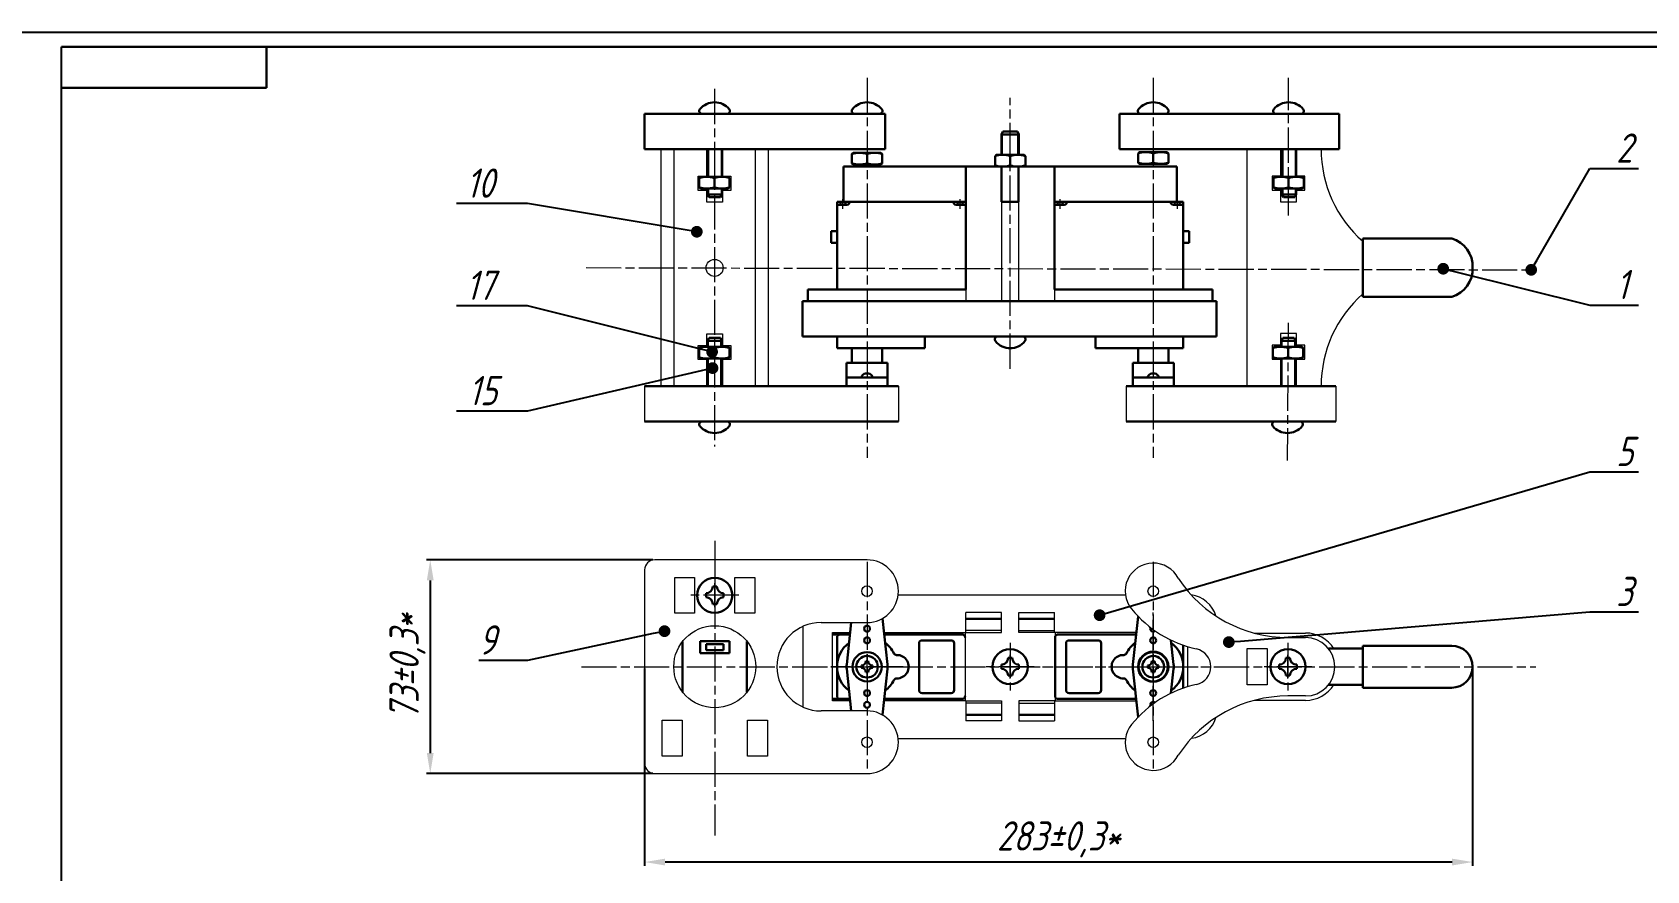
# Model space of a CAD drawing. Header units: millimetres. Extents: x -385 to 2523, y 0 to 594.
# Drawn here: x 1692 to 2243, y 308 to 594 of the extents above; entities that cross this region are included whole.
import ezdxf
from ezdxf import colors
from ezdxf.entities.mleader import LeaderData, LeaderLine
from ezdxf.math import Vec2, Vec3

# ---------------------------------------------------------------- set-up
doc = ezdxf.new("R2010")
doc.units = ezdxf.units.MM
doc.linetypes.add('AM_ISO08W050', pattern=[18, 12, -1.5, 3, -1.5])
for name, color, linetype, lineweight in [('0.3', 130, 'Continuous', 15), ('0.6', 255, 'Continuous', 30), ('Осевые', 10, 'AM_ISO08W050', 15)]:
    doc.layers.add(name, color=color, linetype=linetype, lineweight=lineweight)
doc.styles.get("Standard").update_dxf_attribs({"font": 'GOST_A.TTF', "oblique": 15, "height": 10})
doc.dimstyles.new('ISO-25', dxfattribs={"dimtxt": 10, "dimasz": 7, "dimexe": 1.25, "dimexo": 0.625, "dimgap": 2, "dimtad": 1, "dimtxsty": 'Standard', "dimcen": 2.5, "dimadec": 0, "dimazin": 0, "dimtfac": 1, "dimtmove": 0, "dimatfit": 3, "dimfxl": 1, "dimarcsym": 0})

# ---------------------------------------------------------------- blocks, each defined once
blk = doc.blocks.new('_Dot')
at = {"color": 0, "linetype": 'ByBlock', "lineweight": -2}
blk.add_line((-0.5, 0), (-1, 0), dxfattribs=at)
at = {"color": 0, "linetype": 'ByBlock', "const_width": 0.5}
blk.add_lwpolyline([(-0.25, 0, 1), (0.25, 0, 1)], format="xyb", close=True, dxfattribs=at)
blk = doc.blocks.new('*D37')
at = {"layer": '0.3', "color": 0, "lineweight": -2, "transparency": 16777216}
for p, q in [((1901.12, 377.11), (1901.12, 309.76)), ((2183.9, 377.11), (2183.9, 309.76)), ((2176.9, 311.01), (1908.12, 311.01))]:
    blk.add_line(p, q, dxfattribs=at)
at = {"layer": '0.3', "color": 0, "transparency": 16777216}
for points in [[(1908.12, 312.17), (1908.12, 309.84), (1901.12, 311.01)], [(2176.9, 312.17), (2176.9, 309.84), (2183.9, 311.01)]]:
    blk.add_solid(points, dxfattribs=at)
at = {"layer": 'Defpoints', "color": 0, "transparency": 16777216}
for p in [(1901.12, 377.73), (2183.9, 377.73), (1901.12, 311.01)]:
    blk.add_point(p, dxfattribs=at)
at = {"layer": '0.3', "color": 0, "transparency": 16777216, "insert": (2042.51, 318.77), "char_height": 10, "attachment_point": 5}
blk.add_mtext('283%%P0,3*', dxfattribs=at)
blk = doc.blocks.new('*D38')
at = {"layer": '0.3', "color": 0, "lineweight": -2, "transparency": 16777216}
for p, q in [((1903.93, 414.23), (1826.66, 414.23)), ((1827.91, 407.23), (1827.91, 348.23)), ((1903.93, 341.23), (1826.66, 341.23))]:
    blk.add_line(p, q, dxfattribs=at)
at = {"layer": '0.3', "color": 0, "transparency": 16777216}
for points in [[(1826.74, 407.23), (1829.07, 407.23), (1827.91, 414.23)], [(1826.74, 348.23), (1829.07, 348.23), (1827.91, 341.23)]]:
    blk.add_solid(points, dxfattribs=at)
at = {"layer": 'Defpoints', "color": 0, "transparency": 16777216}
for p in [(1904.55, 414.23), (1827.91, 341.23), (1904.55, 341.23)]:
    blk.add_point(p, dxfattribs=at)
at = {"layer": '0.3', "color": 0, "transparency": 16777216, "insert": (1820.15, 377.73), "char_height": 10, "attachment_point": 5, "rotation": 90}
blk.add_mtext('73%%P0,3*', dxfattribs=at)

msp = doc.modelspace()

# ---------------------------------------------------------------- linework, layer by layer
for p, q in [((1681.999, 594.42), (2522.999, 594.42)), ((1701.999, 5.42), (1701.999, 589.42))]:
    msp.add_line(p, q)
at = {"color": 7, "linetype": 'Continuous', "lineweight": 15}
for p, q in [((2010.849, 548.532), (2010.849, 502.532)), ((2023.049, 548.532), (2023.049, 502.532)), ((2028.849, 548.532), (2028.849, 502.532)), ((2041.049, 548.532), (2041.049, 502.532))]:
    msp.add_line(p, q, dxfattribs=at)
at = {"layer": '0.3'}
for p, q in [((2023.287, 552.532), (2023.312, 560.214)), ((2028.63, 552.532), (2028.63, 560.214)), ((1922.96, 554.532), (1922.965, 545.05)), ((1927.207, 554.532), (1927.207, 545.05)), ((2119.066, 554.532), (2119.071, 545.05)), ((2123.313, 554.532), (2123.313, 545.05)), ((1922.967, 541.05), (1922.968, 538.4)), ((1927.207, 541.05), (1927.207, 538.367)), ((2119.074, 541.05), (2119.075, 538.4)), ((2123.313, 541.05), (2123.313, 538.367)), ((1922.937, 487.014), (1922.938, 489.663)), ((1927.177, 487.014), (1927.177, 489.697)), ((2118.887, 487.014), (2118.889, 489.663)), ((2123.127, 487.014), (2123.127, 489.697)), ((1922.93, 473.532), (1922.935, 483.014)), ((1927.177, 473.532), (1927.177, 483.014)), ((2118.88, 473.532), (2118.885, 483.014)), ((2123.127, 473.532), (2123.127, 483.014))]:
    msp.add_line(p, q, dxfattribs=at)
at = {"layer": '0.6'}
for p, q in [((1701.999, 589.42), (2517.999, 589.42)), ((1771.999, 575.42), (1771.999, 589.42)), ((1701.999, 575.42), (1771.999, 575.42)), ((1901.119, 566.532), (1901.119, 554.532)), ((1983.31, 566.532), (1901.119, 566.532)), ((1929.272, 566.532), (1920.787, 566.532)), ((1927.6, 566.532), (1921.657, 566.532)), ((1981.322, 566.532), (1972.837, 566.532)), ((1980.051, 566.532), (1974.108, 566.532)), ((1983.31, 566.532), (1983.31, 554.532)), ((2063.319, 566.532), (2138.319, 566.532)), ((2063.319, 566.532), (2063.319, 554.532)), ((2079.062, 566.532), (2070.577, 566.532)), ((2077.791, 566.532), (2071.848, 566.532)), ((2125.262, 566.532), (2116.777, 566.532)), ((2123.991, 566.532), (2118.048, 566.532)), ((2138.319, 566.532), (2138.319, 554.532)), ((2023.471, 560.532), (2022.971, 559.532)), ((2025.971, 559.532), (2022.971, 559.532)), ((2022.971, 552.532), (2022.971, 559.532)), ((2025.971, 560.532), (2023.471, 560.532)), ((2025.971, 560.532), (2028.471, 560.532)), ((2025.971, 559.532), (2028.971, 559.532)), ((2028.471, 560.532), (2028.971, 559.532)), ((2028.971, 552.532), (2028.971, 559.532)), ((2028.971, 552.532), (2028.971, 559.532)), ((1983.31, 554.532), (1901.119, 554.532)), ((1922.644, 554.532), (1922.644, 545.05)), ((1927.548, 554.532), (1927.548, 545.05)), ((1971.895, 552.854), (1972.321, 553.254)), ((1971.895, 552.854), (1971.895, 551.254)), ((1977.079, 553.254), (1972.321, 553.254)), ((1977.079, 553.254), (1981.837, 553.254)), ((1977.079, 552.854), (1977.079, 549.654)), ((1982.263, 552.854), (1981.837, 553.254)), ((1982.263, 552.854), (1982.263, 551.254)), ((2020.787, 552.132), (2021.213, 552.532)), ((2020.787, 552.132), (2020.787, 550.532)), ((2025.971, 552.532), (2021.213, 552.532)), ((2025.971, 552.532), (2030.729, 552.532)), ((2025.971, 552.132), (2025.971, 548.932)), ((2031.155, 552.132), (2030.729, 552.532)), ((2031.155, 552.132), (2031.155, 550.532)), ((2063.319, 554.532), (2138.319, 554.532)), ((2069.635, 553.068), (2070.061, 553.468)), ((2069.635, 553.068), (2069.635, 551.468)), ((2069.635, 549.868), (2069.635, 551.468)), ((2074.819, 553.468), (2070.061, 553.468)), ((2074.819, 553.468), (2079.577, 553.468)), ((2074.819, 553.068), (2074.819, 549.868)), ((2080.003, 553.068), (2079.577, 553.468)), ((2080.003, 553.068), (2080.003, 551.468)), ((2080.003, 549.868), (2080.003, 551.468)), ((2118.75, 554.532), (2118.75, 545.05)), ((2123.654, 554.532), (2123.654, 545.05)), ((1969.035, 548.532), (2041.049, 548.532)), ((1969.035, 548.532), (1969.035, 536.532)), ((1971.895, 549.654), (1971.895, 551.254)), ((1971.895, 549.654), (1972.321, 549.254)), ((1977.079, 549.254), (1972.321, 549.254)), ((1977.079, 549.254), (1981.837, 549.254)), ((1982.263, 549.654), (1981.837, 549.254)), ((1982.263, 549.654), (1982.263, 551.254)), ((2010.849, 548.532), (2010.849, 536.532)), ((2020.787, 548.932), (2020.787, 550.532)), ((2020.787, 548.932), (2021.213, 548.532)), ((2025.971, 548.532), (2021.213, 548.532)), ((2023.049, 548.532), (2023.049, 536.532)), ((2025.971, 548.532), (2030.729, 548.532)), ((2028.849, 548.532), (2028.849, 536.532)), ((2031.155, 548.932), (2030.729, 548.532)), ((2031.155, 548.932), (2031.155, 550.532)), ((2041.049, 548.532), (2082.863, 548.532)), ((2041.049, 548.532), (2041.049, 536.532)), ((2069.635, 549.868), (2070.061, 549.468)), ((2074.819, 549.468), (2070.061, 549.468)), ((2074.819, 549.468), (2079.577, 549.468)), ((2080.003, 549.868), (2079.577, 549.468)), ((2082.863, 548.532), (2082.863, 536.532)), ((1919.76, 544.65), (1920.187, 545.05)), ((1919.76, 544.65), (1919.76, 543.05)), ((1919.76, 541.45), (1919.76, 543.05)), ((1919.76, 541.45), (1920.187, 541.05)), ((1924.944, 545.05), (1920.187, 545.05)), ((1924.944, 541.05), (1920.187, 541.05)), ((1922.644, 541.05), (1922.644, 539.05)), ((1924.944, 545.05), (1929.702, 545.05)), ((1924.944, 541.45), (1924.944, 544.65)), ((1924.944, 541.05), (1929.702, 541.05)), ((1927.548, 541.049), (1927.548, 539.05)), ((1927.548, 541.049), (1927.548, 539.05)), ((1930.129, 544.65), (1929.702, 545.05)), ((1930.129, 541.45), (1929.702, 541.05)), ((1930.129, 544.65), (1930.129, 543.05)), ((1930.129, 541.45), (1930.129, 543.05)), ((2115.867, 544.65), (2116.293, 545.05)), ((2115.867, 544.65), (2115.867, 543.05)), ((2115.867, 541.45), (2115.867, 543.05)), ((2115.867, 541.45), (2116.293, 541.05)), ((2121.051, 545.05), (2116.293, 545.05)), ((2121.051, 541.05), (2116.293, 541.05)), ((2118.75, 541.05), (2118.75, 539.05)), ((2121.051, 545.05), (2125.809, 545.05)), ((2121.051, 541.45), (2121.051, 544.65)), ((2121.051, 541.05), (2125.809, 541.05)), ((2123.654, 541.049), (2123.654, 539.05)), ((2123.654, 541.049), (2123.654, 539.05)), ((2126.235, 544.65), (2125.809, 545.05)), ((2126.235, 541.45), (2125.809, 541.05)), ((2126.235, 544.65), (2126.235, 543.05)), ((2126.235, 541.45), (2126.235, 543.05)), ((1924.913, 539.05), (1922.644, 539.05)), ((1923.144, 538.05), (1922.644, 539.05)), ((1924.913, 538.05), (1923.144, 538.05)), ((1924.913, 539.05), (1927.548, 539.05)), ((1924.913, 538.05), (1927.048, 538.05)), ((1927.048, 538.05), (1927.548, 539.05)), ((2010.849, 536.532), (1966.849, 536.532)), ((1966.849, 536.532), (1966.849, 506.532)), ((1970.206, 535.532), (1966.849, 535.532)), ((1969.035, 536.532), (2010.849, 536.532)), ((2007.493, 535.532), (2010.849, 535.532)), ((2010.849, 506.532), (2010.849, 536.532)), ((2023.049, 536.532), (2028.849, 536.532)), ((2041.049, 536.532), (2082.863, 536.532)), ((2041.049, 536.532), (2085.049, 536.532)), ((2041.049, 506.532), (2041.049, 536.532)), ((2044.406, 535.532), (2041.049, 535.532)), ((2081.693, 535.532), (2085.049, 535.532)), ((2085.049, 536.532), (2085.049, 506.532)), ((2121.019, 539.05), (2118.75, 539.05)), ((2119.25, 538.05), (2118.75, 539.05)), ((2121.019, 538.05), (2119.25, 538.05)), ((2121.019, 539.05), (2123.655, 539.05)), ((2121.019, 538.05), (2123.155, 538.05)), ((2123.154, 538.05), (2123.654, 539.05)), ((1964.849, 522.532), (1964.849, 526.532)), ((1964.849, 526.532), (1966.849, 526.532)), ((2087.049, 526.532), (2085.049, 526.532)), ((2087.049, 522.532), (2087.049, 526.532)), ((2146.362, 524.032), (2146.362, 514.032)), ((2146.362, 524.032), (2176.732, 524.032)), ((1966.849, 522.532), (1964.849, 522.532)), ((2085.049, 522.532), (2087.049, 522.532)), ((2146.362, 504.032), (2146.362, 514.032)), ((1955.01, 502.532), (1955.01, 490.532)), ((1955.01, 502.532), (2096.388, 502.532)), ((1956.849, 502.532), (1956.849, 506.532)), ((1956.849, 506.532), (2010.849, 506.532)), ((1966.849, 502.532), (1956.849, 502.532)), ((1966.849, 502.532), (2010.849, 502.532)), ((2095.049, 506.532), (2041.049, 506.532)), ((2085.049, 502.532), (2041.049, 502.532)), ((2085.049, 502.532), (2095.049, 502.532)), ((2095.049, 502.532), (2095.049, 506.532)), ((2096.388, 502.532), (2096.388, 490.532)), ((2146.362, 504.032), (2176.732, 504.032)), ((1919.73, 486.614), (1920.157, 487.014)), ((1919.73, 486.614), (1919.73, 485.014)), ((1924.914, 487.014), (1920.157, 487.014)), ((1923.114, 490.014), (1922.614, 489.014)), ((1924.883, 489.014), (1922.614, 489.014)), ((1922.614, 487.014), (1922.614, 489.014)), ((1924.883, 490.014), (1923.114, 490.014)), ((1924.883, 490.014), (1927.018, 490.014)), ((1924.883, 489.014), (1927.518, 489.014)), ((1924.914, 487.014), (1929.672, 487.014)), ((1924.914, 486.614), (1924.914, 483.414)), ((1927.018, 490.014), (1927.518, 489.014)), ((1927.518, 487.014), (1927.518, 489.014)), ((1927.518, 487.014), (1927.518, 489.014)), ((1930.099, 486.614), (1929.672, 487.014)), ((1930.099, 486.614), (1930.099, 485.014)), ((1955.01, 490.532), (2096.388, 490.532)), ((1966.849, 490.532), (1966.849, 486.532)), ((1996.849, 486.532), (1966.849, 486.532)), ((1971.915, 481.532), (1971.915, 486.532)), ((1982.243, 481.532), (1982.243, 486.532)), ((1996.849, 486.532), (1996.849, 490.532)), ((2021.728, 490.532), (2030.214, 490.532)), ((2022.971, 490.532), (2028.971, 490.532)), ((2055.049, 486.532), (2055.049, 490.532)), ((2085.049, 486.532), (2055.049, 486.532)), ((2069.655, 481.532), (2069.655, 486.532)), ((2079.983, 481.532), (2079.983, 486.532)), ((2085.049, 490.532), (2085.049, 486.532)), ((2115.681, 486.614), (2116.107, 487.014)), ((2115.681, 486.614), (2115.681, 485.014)), ((2120.865, 487.014), (2116.107, 487.014)), ((2119.064, 490.014), (2118.564, 489.014)), ((2120.833, 489.014), (2118.564, 489.014)), ((2118.564, 487.014), (2118.564, 489.014)), ((2120.833, 490.014), (2119.064, 490.014)), ((2120.833, 490.014), (2122.968, 490.014)), ((2120.833, 489.014), (2123.468, 489.014)), ((2120.865, 487.014), (2125.622, 487.014)), ((2120.865, 486.614), (2120.865, 483.414)), ((2122.968, 490.014), (2123.468, 489.014)), ((2123.468, 487.014), (2123.468, 489.014)), ((2123.468, 487.014), (2123.468, 489.014)), ((2126.049, 486.614), (2125.622, 487.014)), ((2126.049, 486.614), (2126.049, 485.014)), ((1919.73, 483.414), (1919.73, 485.014)), ((1919.73, 483.414), (1920.157, 483.014)), ((1924.914, 483.014), (1920.157, 483.014)), ((1922.614, 473.532), (1922.614, 483.014)), ((1924.914, 483.014), (1929.672, 483.014)), ((1927.518, 473.532), (1927.518, 483.014)), ((1930.099, 483.414), (1929.672, 483.014)), ((1930.099, 483.414), (1930.099, 485.014)), ((1984.079, 481.532), (1970.079, 481.532)), ((1970.079, 481.532), (1970.079, 473.532)), ((1984.079, 473.532), (1984.079, 481.532)), ((2081.819, 481.532), (2067.819, 481.532)), ((2067.819, 481.532), (2067.819, 473.532)), ((2081.819, 473.532), (2081.819, 481.532)), ((2115.681, 483.414), (2115.681, 485.014)), ((2115.681, 483.414), (2116.107, 483.014)), ((2120.865, 483.014), (2116.107, 483.014)), ((2118.564, 473.532), (2118.564, 483.014)), ((2120.865, 483.014), (2125.622, 483.014)), ((2123.468, 473.532), (2123.468, 483.014)), ((2126.049, 483.414), (2125.622, 483.014)), ((2126.049, 483.414), (2126.049, 485.014)), ((1984.079, 476.532), (1970.079, 476.532)), ((1975.593, 476.532), (1978.565, 476.532)), ((1984.079, 473.532), (1984.079, 476.532)), ((2081.819, 476.532), (2067.819, 476.532)), ((2073.333, 476.532), (2076.305, 476.532)), ((2081.819, 473.532), (2081.819, 476.532)), ((1987.779, 473.532), (1901.119, 473.532)), ((2065.619, 473.532), (2137.219, 473.532)), ((2067.819, 473.532), (2081.819, 473.532)), ((1987.779, 461.532), (1901.119, 461.532)), ((1920.787, 461.532), (1929.272, 461.532)), ((2065.619, 461.532), (2137.219, 461.532)), ((2070.577, 461.532), (2079.062, 461.532)), ((2116.411, 461.532), (2124.896, 461.532)), ((1922.079, 402.832), (1922.079, 402.132)), ((1925.079, 405.132), (1924.379, 405.132)), ((1925.079, 405.132), (1925.779, 405.132)), ((1928.079, 402.832), (1928.079, 402.132)), ((2074.819, 405.732), (2074.819, 405.732)), ((1922.079, 401.432), (1922.079, 402.132)), ((1925.079, 399.132), (1924.379, 399.132)), ((1925.079, 399.132), (1925.779, 399.132)), ((1928.079, 401.432), (1928.079, 402.132)), ((1971.666, 392.832), (1970.119, 378.482)), ((1982.343, 394.216), (1984.039, 378.482)), ((2010.849, 394.132), (2023.049, 394.132)), ((2028.849, 394.132), (2041.049, 394.132)), ((2069.632, 394.937), (2067.859, 378.482)), ((1914.079, 369.072), (1914.079, 386.392)), ((1930.079, 386.408), (1920.079, 386.408)), ((1920.079, 386.408), (1920.079, 382.408)), ((1930.079, 382.408), (1930.079, 386.408)), ((1936.079, 386.392), (1936.079, 369.072)), ((1971.224, 388.732), (1965.26, 388.732)), ((1966.85, 387.732), (1966.85, 377.732)), ((2009.85, 388.732), (1982.935, 388.732)), ((2005.85, 386.732), (1995.85, 386.732)), ((2041.299, 367.732), (2041.299, 387.732)), ((2042.049, 388.732), (2068.964, 388.732)), ((2046.049, 386.732), (2056.049, 386.732)), ((2080.88, 386.816), (2081.779, 378.482)), ((1920.079, 382.408), (1930.079, 382.408)), ((1922.079, 383.408), (1922.079, 385.408)), ((1922.079, 385.408), (1928.079, 385.408)), ((1928.079, 383.408), (1922.079, 383.408)), ((1925.079, 385.408), (1928.079, 385.408)), ((1925.079, 382.408), (1930.079, 382.408)), ((1928.079, 385.408), (1928.079, 383.408)), ((1994.85, 377.732), (1994.85, 385.732)), ((2006.85, 377.732), (2006.85, 385.732)), ((2025.949, 380.732), (2025.249, 380.732)), ((2025.949, 380.732), (2026.649, 380.732)), ((2045.049, 377.732), (2045.049, 385.732)), ((2057.049, 377.732), (2057.049, 385.732)), ((2085.049, 385.085), (2085.049, 370.379)), ((2120.819, 380.732), (2120.119, 380.732)), ((2120.819, 380.732), (2121.519, 380.732)), ((2134.692, 383.897), (2146.362, 383.897)), ((2146.362, 384.897), (2146.362, 377.732)), ((2146.362, 384.897), (2176.732, 384.897)), ((1966.85, 367.732), (1966.85, 377.732)), ((1971.666, 362.632), (1970.119, 376.982)), ((1975.233, 378.163), (1975.233, 377.732)), ((1975.233, 377.301), (1975.233, 377.732)), ((1977.079, 379.578), (1976.648, 379.578)), ((1977.079, 375.885), (1976.648, 375.885)), ((1977.079, 379.578), (1977.51, 379.578)), ((1977.079, 375.885), (1977.51, 375.885)), ((1978.926, 378.163), (1978.926, 377.732)), ((1978.926, 377.301), (1978.926, 377.732)), ((1982.343, 361.247), (1984.039, 376.982)), ((1994.85, 377.732), (1994.85, 369.732)), ((2006.85, 377.732), (2006.85, 369.732)), ((2022.949, 378.432), (2022.949, 377.732)), ((2022.949, 377.032), (2022.949, 377.732)), ((2028.949, 378.432), (2028.949, 377.732)), ((2028.949, 377.032), (2028.949, 377.732)), ((2045.049, 377.732), (2045.049, 369.732)), ((2057.049, 377.732), (2057.049, 369.732)), ((2069.632, 360.527), (2067.859, 376.982)), ((2072.972, 378.163), (2072.972, 377.732)), ((2072.972, 377.301), (2072.972, 377.732)), ((2074.819, 379.578), (2074.388, 379.578)), ((2074.819, 375.885), (2074.388, 375.885)), ((2074.819, 379.578), (2075.25, 379.578)), ((2074.819, 375.885), (2075.25, 375.885)), ((2076.665, 378.163), (2076.665, 377.732)), ((2076.665, 377.301), (2076.665, 377.732)), ((2080.88, 368.648), (2081.779, 376.982)), ((2117.819, 378.432), (2117.819, 377.732)), ((2117.819, 377.032), (2117.819, 377.732)), ((2123.819, 378.432), (2123.819, 377.732)), ((2123.819, 377.032), (2123.819, 377.732)), ((2146.362, 370.567), (2146.362, 377.732)), ((2025.949, 374.732), (2025.249, 374.732)), ((2025.949, 374.732), (2026.649, 374.732)), ((2120.819, 374.732), (2120.119, 374.732)), ((2120.819, 374.732), (2121.519, 374.732)), ((2134.692, 371.567), (2146.362, 371.567)), ((2146.362, 370.567), (2176.732, 370.567)), ((1971.224, 366.732), (1965.26, 366.732)), ((1971.224, 366.732), (1967.85, 366.732)), ((1982.935, 366.732), (2009.85, 366.732)), ((2005.85, 368.732), (1995.85, 368.732)), ((2068.964, 366.732), (2042.049, 366.732)), ((2046.049, 368.732), (2056.049, 368.732)), ((2010.849, 361.332), (2023.049, 361.332)), ((2028.849, 361.332), (2041.049, 361.332)), ((1977.079, 349.732), (1977.079, 349.732)), ((2074.819, 349.732), (2074.819, 349.732))]:
    msp.add_line(p, q, dxfattribs=at)
at = {"layer": '0.6', "color": 7, "linetype": 'Continuous', "lineweight": 15}
for p, q in [((2106.919, 566.532), (2114.119, 566.532)), ((1906.671, 554.523), (1906.671, 473.523)), ((1911.129, 554.532), (1911.129, 473.532)), ((1918.671, 554.532), (1931.387, 554.532)), ((1922.329, 545.231), (1922.329, 554.532)), ((1927.729, 554.532), (1927.729, 545.231)), ((1938.929, 473.532), (1938.929, 554.532)), ((1943.387, 473.523), (1943.387, 554.523)), ((2106.919, 473.532), (2106.919, 554.532)), ((2114.119, 554.532), (2118.319, 554.532)), ((2118.319, 554.532), (2118.319, 545.332)), ((2123.719, 545.332), (2123.719, 554.532)), ((2123.719, 554.532), (2132.142, 554.532)), ((1919.449, 540.431), (1919.449, 545.231)), ((1919.449, 545.231), (1922.329, 545.231)), ((1922.329, 540.431), (1919.449, 540.431)), ((1922.329, 536.431), (1922.329, 540.431)), ((1927.729, 545.231), (1930.609, 545.231)), ((1930.609, 540.431), (1927.729, 540.431)), ((1927.729, 540.431), (1927.729, 536.431)), ((1930.609, 545.231), (1930.609, 540.431)), ((2118.319, 545.332), (2115.439, 545.332)), ((2115.439, 545.332), (2115.439, 540.532)), ((2115.439, 540.532), (2118.319, 540.532)), ((2118.319, 540.532), (2118.319, 536.532)), ((2126.599, 545.332), (2123.719, 545.332)), ((2123.719, 536.532), (2123.719, 540.532)), ((2123.719, 540.532), (2126.599, 540.532)), ((2126.599, 540.532), (2126.599, 545.332)), ((1927.729, 536.431), (1922.329, 536.431)), ((2118.319, 536.532), (2123.719, 536.532)), ((1922.329, 487.431), (1922.329, 491.431)), ((1922.329, 491.431), (1927.729, 491.431)), ((1927.729, 491.431), (1927.729, 487.431)), ((2123.719, 491.532), (2118.319, 491.532)), ((2118.319, 491.532), (2118.319, 487.532)), ((2123.719, 487.532), (2123.719, 491.532)), ((1919.449, 482.631), (1919.449, 487.431)), ((1919.449, 487.431), (1922.329, 487.431)), ((1927.729, 487.431), (1930.609, 487.431)), ((1930.609, 487.431), (1930.609, 482.631)), ((2118.319, 487.532), (2115.439, 487.532)), ((2115.439, 487.532), (2115.439, 482.732)), ((2126.599, 487.532), (2123.719, 487.532)), ((2126.599, 482.732), (2126.599, 487.532)), ((1922.329, 482.631), (1919.449, 482.631)), ((1922.329, 473.532), (1922.329, 482.631)), ((1930.609, 482.631), (1927.729, 482.631)), ((1927.729, 482.631), (1927.729, 473.532)), ((2115.439, 482.732), (2118.319, 482.732)), ((2118.319, 482.732), (2118.319, 473.532)), ((2123.719, 473.532), (2123.719, 482.732)), ((2123.719, 482.732), (2126.599, 482.732)), ((1901.119, 473.532), (1901.119, 461.532)), ((1936.187, 473.532), (1913.871, 473.532)), ((1987.779, 473.532), (1987.779, 461.532)), ((2065.619, 473.532), (2065.619, 461.532)), ((2118.319, 473.532), (2114.119, 473.532)), ((2132.142, 473.532), (2123.719, 473.532)), ((2137.219, 473.532), (2137.219, 461.532)), ((2114.119, 461.532), (2106.919, 461.532)), ((1977.079, 414.232), (1904.554, 414.232)), ((1901.119, 410.797), (1901.119, 344.666)), ((1911.379, 408.232), (1918.179, 408.232)), ((1911.379, 396.032), (1911.379, 408.232)), ((1918.179, 408.232), (1918.179, 396.032)), ((1931.979, 396.032), (1931.979, 408.232)), ((1931.979, 408.232), (1938.779, 408.232)), ((1938.779, 408.232), (1938.779, 396.032)), ((1987.7, 402.232), (2065.307, 402.232)), ((1918.179, 396.032), (1911.379, 396.032)), ((1938.779, 396.032), (1931.979, 396.032)), ((1955.26, 363.927), (1955.26, 391.536)), ((1961.379, 392.832), (1977.079, 392.832)), ((2010.799, 389.432), (2010.799, 396.232)), ((2022.999, 396.232), (2010.799, 396.232)), ((2022.999, 396.232), (2010.799, 396.232)), ((2022.999, 389.432), (2022.999, 396.232)), ((2028.899, 389.432), (2028.899, 396.232)), ((2028.899, 396.232), (2041.099, 396.232)), ((2028.899, 396.232), (2041.049, 396.232)), ((2041.099, 389.432), (2041.099, 396.232)), ((1965.26, 366.032), (1965.26, 389.432)), ((1965.26, 389.432), (1971.299, 389.432)), ((1982.859, 389.432), (2010.599, 389.432)), ((2010.599, 389.432), (2010.599, 366.032)), ((2010.799, 389.432), (2022.999, 389.432)), ((2023.049, 390.132), (2010.849, 390.132)), ((2028.849, 390.132), (2041.049, 390.132)), ((2041.099, 389.432), (2028.899, 389.432)), ((2041.299, 389.432), (2041.299, 366.032)), ((2069.039, 389.432), (2041.299, 389.432)), ((2109.316, 389.232), (2126.819, 389.232)), ((2120.819, 387.732), (2126.819, 387.732)), ((2086.638, 370.898), (2086.638, 384.566)), ((2106.919, 383.897), (2113.719, 383.897)), ((2106.919, 371.567), (2106.919, 383.897)), ((2113.719, 383.897), (2113.719, 371.567)), ((2113.719, 371.567), (2106.919, 371.567)), ((1971.299, 366.032), (1965.26, 366.032)), ((2010.599, 366.032), (1982.859, 366.032)), ((2010.799, 366.032), (2010.799, 359.232)), ((2010.799, 366.032), (2022.999, 366.032)), ((2023.049, 365.332), (2010.849, 365.332)), ((2022.999, 366.032), (2022.999, 359.232)), ((2028.849, 365.332), (2041.049, 365.332)), ((2041.099, 366.032), (2028.899, 366.032)), ((2028.899, 366.032), (2028.899, 359.232)), ((2041.099, 366.032), (2041.099, 359.232)), ((2041.299, 366.032), (2069.039, 366.032)), ((2126.819, 366.232), (2109.316, 366.232)), ((2126.819, 367.732), (2120.819, 367.732)), ((1907.119, 359.432), (1913.919, 359.432)), ((1907.119, 347.232), (1907.119, 359.432)), ((1913.919, 359.432), (1913.919, 347.232)), ((1936.239, 359.432), (1943.039, 359.432)), ((1936.239, 347.232), (1936.239, 359.432)), ((1943.039, 359.432), (1943.039, 347.232)), ((1977.079, 362.632), (1961.379, 362.632)), ((2022.999, 359.232), (2010.799, 359.232)), ((2022.999, 359.232), (2010.799, 359.232)), ((2028.899, 359.232), (2041.099, 359.232)), ((2028.899, 359.232), (2041.099, 359.232)), ((1987.7, 353.232), (2065.307, 353.232)), ((1913.919, 347.232), (1907.119, 347.232)), ((1943.039, 347.232), (1936.239, 347.232)), ((1904.554, 341.232), (1977.079, 341.232))]:
    msp.add_line(p, q, dxfattribs=at)
for centre, radius in [((1925.029, 513.931), 2.9), ((1977.079, 403.532), 1.8), ((2074.819, 403.532), 1.8), ((1925.079, 377.732), 14), ((1977.079, 351.932), 1.8), ((2074.819, 351.932), 1.8)]:
    msp.add_circle(centre, radius, dxfattribs=at)
at = {"layer": '0.6'}
for centre, radius in [((1925.079, 402.132), 6), ((1977.079, 390.732), 1), ((1977.079, 386.732), 1), ((2074.819, 386.732), 1), ((1977.079, 377.732), 5), ((1977.079, 377.732), 3.693), ((2025.949, 377.732), 6), ((2074.819, 377.732), 5.164), ((2074.819, 377.732), 5), ((2074.819, 377.732), 3.693), ((2120.819, 377.732), 6), ((1977.079, 368.732), 1), ((2074.819, 368.732), 1), ((1977.079, 364.732), 1)]:
    msp.add_circle(centre, radius, dxfattribs=at)
for centre, radius, start, end in [((1920.787, 567.532), 1, 140.4788, 270), ((1925.029, 564.032), 6.5, 39.5212, 140.4788), ((1929.272, 567.532), 1, 270, 39.5212), ((1972.837, 567.532), 1, 140.4788, 270), ((1977.079, 564.032), 6.5, 39.5212, 140.4788), ((1981.322, 567.532), 1, 270, 39.5212), ((2070.577, 567.532), 1, 140.4788, 270), ((2074.819, 564.032), 6.5, 39.5212, 140.4788), ((2079.062, 567.532), 1, 270, 39.5212), ((2116.777, 567.532), 1, 140.4788, 270), ((2121.019, 564.032), 6.5, 39.5212, 140.4788), ((2125.262, 567.532), 1, 270, 39.5212), ((1974.487, 544.666), 8.588, 72.43358, 107.56642), ((1979.671, 544.666), 8.588, 72.43358, 107.56642), ((2023.379, 543.944), 8.588, 72.43358, 107.56642), ((2028.563, 543.944), 8.588, 72.43358, 107.56642), ((2072.227, 544.88), 8.588, 72.43358, 107.56642), ((2077.411, 544.88), 8.588, 72.43358, 107.56642), ((1974.487, 557.842), 8.588, 252.43358, 287.56642), ((1979.671, 557.842), 8.588, 252.43358, 287.56642), ((2023.379, 557.12), 8.588, 252.43358, 287.56642), ((2028.563, 557.12), 8.588, 252.43358, 287.56642), ((2072.227, 558.056), 8.588, 252.43358, 287.56642), ((2077.411, 558.056), 8.588, 252.43358, 287.56642), ((1922.352, 536.462), 8.588, 72.43358, 107.56642), ((1922.352, 549.638), 8.588, 252.43358, 287.56642), ((1927.536, 536.462), 8.588, 72.43358, 107.56642), ((1927.536, 549.638), 8.588, 252.43358, 287.56642), ((2118.459, 536.462), 8.588, 72.43358, 107.56642), ((2118.459, 549.638), 8.588, 252.43358, 287.56642), ((2123.643, 536.462), 8.588, 72.43358, 107.56642), ((2123.643, 549.638), 8.588, 252.43358, 287.56642), ((1968.849, 535.532), 1, 0, 180), ((1970.206, 536.532), 1, 270, 0), ((2007.493, 536.532), 1, 180, 270), ((2008.849, 535.532), 1, 0, 180), ((2043.049, 535.532), 1, 0, 180), ((2044.406, 536.532), 1, 270, 0), ((2081.693, 536.532), 1, 180, 270), ((2083.049, 535.532), 1, 0, 180), ((2173.853, 514.402), 10.051, 357.89, 73.35319), ((2173.853, 513.662), 10.051, 286.64681, 2.11), ((1922.322, 478.426), 8.588, 72.43358, 107.56642), ((1927.507, 478.426), 8.588, 72.43358, 107.56642), ((2021.728, 489.532), 1, 90, 219.5212), ((2025.971, 493.032), 6.5, 219.5212, 320.4788), ((2030.214, 489.532), 1, 320.4788, 90), ((2118.273, 478.426), 8.588, 72.43358, 107.56642), ((2123.457, 478.426), 8.588, 72.43358, 107.56642), ((1922.322, 491.602), 8.588, 252.43358, 287.56642), ((1927.507, 491.602), 8.588, 252.43358, 287.56642), ((2118.273, 491.602), 8.588, 252.43358, 287.56642), ((2123.457, 491.602), 8.588, 252.43358, 287.56642), ((1975.593, 476.882), 0.35, 140.4788, 270), ((1977.079, 475.656), 2.276, 39.5212, 140.4788), ((1978.565, 476.882), 0.35, 270, 39.5212), ((2073.333, 476.882), 0.35, 140.4788, 270), ((2074.819, 475.656), 2.276, 39.5212, 140.4788), ((2076.305, 476.882), 0.35, 270, 39.5212), ((1920.787, 460.532), 1, 90, 219.5212), ((1925.029, 464.032), 6.5, 219.5212, 320.4788), ((1929.272, 460.532), 1, 320.4788, 90), ((2116.411, 460.532), 1, 90, 219.5212), ((2120.654, 464.032), 6.5, 219.5212, 320.4788), ((2124.896, 460.532), 1, 320.4788, 90), ((1922.079, 405.132), 2.3, 270, 360), ((1928.079, 405.132), 2.3, 180, 270), ((1922.079, 399.132), 2.3, 0, 90), ((1928.079, 399.132), 2.3, 90, 180), ((1967.85, 387.732), 1, 90, 180), ((1995.85, 385.732), 1, 90, 180), ((2005.85, 385.732), 1, 0, 90), ((2009.599, 387.732), 1, 0, 90), ((2042.299, 387.732), 1, 90, 180), ((2046.049, 385.732), 1, 90, 180), ((2056.049, 385.732), 1, 0, 90), ((2074.819, 390.732), 1, 156.63393, 310.93056), ((1977.08, 377.732), 10.23, 127.02695, 232.97305), ((1977.08, 377.732), 10.23, 26.42138, 52.97305), ((1987.137, 382.729), 1, 206.42138, 271.98307), ((1987.31, 377.732), 4, 268.01693, 91.98307), ((2022.949, 380.732), 2.3, 270, 360), ((2028.949, 380.732), 2.3, 180, 270), ((2064.589, 377.732), 4, 88.01693, 271.98307), ((2064.762, 382.729), 1, 268.01693, 333.57862), ((2074.819, 377.732), 10.23, 127.02695, 153.57862), ((2074.819, 377.732), 10.23, 307.02695, 52.97305), ((2117.819, 380.732), 2.3, 270, 360), ((2123.819, 380.732), 2.3, 180, 270), ((2176.732, 377.732), 7.165, 270, 90), ((1977.079, 377.732), 7, 173.84935, 186.15065), ((1975.233, 379.578), 1.416, 270, 360), ((1975.233, 375.885), 1.416, 0, 90), ((1978.926, 379.578), 1.416, 180, 270), ((1978.926, 375.885), 1.416, 90, 180), ((1977.079, 377.732), 7, 353.84935, 6.15065), ((2022.949, 374.732), 2.3, 0, 90), ((2028.949, 374.732), 2.3, 90, 180), ((2074.819, 377.732), 7, 173.84935, 186.15065), ((2072.972, 379.578), 1.416, 270, 360), ((2072.972, 375.885), 1.416, 0, 90), ((2076.665, 379.578), 1.416, 180, 270), ((2076.665, 375.885), 1.416, 90, 180), ((2074.819, 377.732), 7, 353.84935, 6.15065), ((2117.819, 374.732), 2.3, 0, 90), ((2123.819, 374.732), 2.3, 90, 180), ((1977.08, 377.732), 10.23, 307.02695, 333.57862), ((1987.137, 372.735), 1, 88.01693, 153.57862), ((1995.85, 369.732), 1, 180, 270), ((2005.85, 369.732), 1, 270, 0), ((2046.049, 369.732), 1, 180, 270), ((2056.049, 369.732), 1, 270, 0), ((2064.762, 372.735), 1, 26.42138, 91.98307), ((2074.819, 377.732), 10.23, 206.42138, 232.97305), ((1967.85, 367.732), 1, 180, 270), ((2009.599, 367.732), 1, 270, 0), ((2042.299, 367.732), 1, 180, 270), ((2074.819, 364.732), 1, 49.06944, 203.36607)]:
    msp.add_arc(centre, radius, start, end, dxfattribs=at)
at = {"layer": '0.6', "color": 7, "linetype": 'Continuous', "lineweight": 15}
for centre, radius, start, end in [((2174.142, 554.532), 42, 180, 228.59038), ((2174.142, 473.532), 42, 131.40962, 180), ((1904.554, 410.797), 3.435, 90, 180), ((1977.079, 403.532), 10.7, 270, 90), ((2074.819, 403.532), 9.6, 27.18422, 219.29746), ((2120.819, 432.584), 44.852, 213.36338, 270), ((2098.218, 422.682), 39.837, 219.29746, 257.52752), ((2086.495, 392.173), 10.143, 16.68527, 82.62856), ((1961.379, 377.732), 15.1, 90, 270), ((2126.819, 377.732), 11.5, 32.41766, 90), ((2126.819, 377.732), 10, 270, 90), ((2088.276, 377.732), 6.2, 282.47248, 77.52752), ((2098.218, 332.781), 39.837, 102.47248, 140.70254), ((2126.819, 377.732), 11.5, 270, 327.58234), ((2120.819, 322.88), 44.852, 90, 146.63662), ((1977.079, 351.932), 10.7, 270, 90), ((2086.638, 363.232), 10, 277.0555, 343.47778), ((2074.819, 351.932), 9.6, 140.70254, 332.81578), ((1904.554, 344.666), 3.435, 180, 270)]:
    msp.add_arc(centre, radius, start, end, dxfattribs=at)
at = {"layer": 'Осевые'}
for p, q in [((1925.029, 575.059), (1925.029, 452.996)), ((1977.079, 578.808), (1977.079, 449.111)), ((2074.819, 578.808), (2074.819, 449.111)), ((2121.019, 531.851), (2121.019, 578.847)), ((2025.971, 479.525), (2025.971, 572.087)), ((2074.819, 552.532), (2074.819, 548.532)), ((1968.849, 534.076), (1968.849, 537.468)), ((2008.849, 534.076), (2008.849, 537.468)), ((2043.049, 534.076), (2043.049, 537.468)), ((2083.049, 534.076), (2083.049, 537.468)), ((1881.119, 514.032), (2203.897, 513.292)), ((2120.89, 495.175), (2120.56, 448.18)), ((1925.079, 420.692), (1925.079, 320.091)), ((1977.079, 413.52), (1977.079, 341.944)), ((2074.819, 413.52), (2074.819, 341.944)), ((1925.079, 410.296), (1925.079, 393.968)), ((1925.079, 398.05), (1925.079, 406.214)), ((1933.243, 402.132), (1916.915, 402.132)), ((2074.819, 359.226), (2074.819, 396.238)), ((1977.079, 373.403), (1977.079, 382.061)), ((2025.949, 385.896), (2025.949, 369.568)), ((2025.949, 373.65), (2025.949, 381.814)), ((2074.819, 373.403), (2074.819, 382.061)), ((2120.819, 385.896), (2120.819, 369.568)), ((2120.819, 373.65), (2120.819, 381.814)), ((1879.536, 377.732), (2205.467, 377.732)), ((1879.536, 377.732), (2205.467, 377.732)), ((1964.723, 377.732), (1989.435, 377.732)), ((1989.436, 377.732), (1964.723, 377.732)), ((1972.75, 377.732), (1981.408, 377.732)), ((2034.113, 377.732), (2017.785, 377.732)), ((2024.155, 377.732), (2101.942, 377.732)), ((2062.463, 377.732), (2087.175, 377.732)), ((2070.49, 377.732), (2079.148, 377.732)), ((2128.983, 377.732), (2112.655, 377.732))]:
    msp.add_line(p, q, dxfattribs=at)

# ---------------------------------------------------------------- dimensions: what is measured, and where the dimension line sits
at = {"layer": '0.3'}
dim = msp.add_linear_dim(base=(1827.908, 341.232), p1=(1904.554, 414.232), p2=(1904.554, 341.232), angle=90, text='<>%%P0,3*', dimstyle='ISO-25', dxfattribs=at)
dim.commit()
dim.dimension.update_dxf_attribs({"geometry": '*D38', "text_midpoint": (1820.147, 377.732)})
dim = msp.add_linear_dim(base=(1901.119, 311.007), p1=(2183.897, 377.732), p2=(1901.119, 377.732), text='283%%P0,3*', dimstyle='ISO-25', dxfattribs=at)
dim.commit()
dim.dimension.update_dxf_attribs({"geometry": '*D37', "text_midpoint": (2042.508, 318.769)})

# ---------------------------------------------------------------- leaders
ml = msp.add_multileader_mtext('Standard', dxfattribs=at)
ml.set_content('2', color=256)
ml.set_leader_properties()
ml.set_arrow_properties(name='DOT')
ml.build(insert=Vec2(0, 0))
ml.multileader.update_dxf_attribs({"text_left_attachment_type": 5, "text_right_attachment_type": 5})
ctx = ml.context
ctx.base_point, ctx.char_height, ctx.landing_gap_size, ctx.plane_origin = Vec3(2231.899, 547.851), 10, 1.001, Vec3(2124.756, 514.032)
ctx.left_attachment, ctx.right_attachment = 5, 5
notes = []
notes.append((ctx, [(0, (1, 1, 0), (2223.899, 547.851), (1, 0), 8, [(0, [(2203.897, 513.292)], 0, [])])]))
ctx.mtext.insert, ctx.mtext.flow_direction = Vec3(2232.9, 559.866), 5
ml = msp.add_multileader_mtext('Standard', dxfattribs=at)
ml.set_content('10', color=256)
ml.set_leader_properties()
ml.set_arrow_properties(name='DOT')
ml.build(insert=Vec2(0, 0))
ml.multileader.update_dxf_attribs({"text_left_attachment_type": 5, "text_right_attachment_type": 5})
ctx = ml.context
ctx.base_point, ctx.char_height, ctx.landing_gap_size, ctx.plane_origin = Vec3(1839.138, 535.892), 10, 1.001, Vec3(1918.934, 526.292)
ctx.left_attachment, ctx.right_attachment = 5, 5
notes.append((ctx, [(0, (1, 1, 0), (1861.121, 535.892), (-1, 0), 8, [(0, [(1918.934, 526.292)], 0, [])])]))
ctx.mtext.insert, ctx.mtext.flow_direction = Vec3(1840.139, 547.907), 5
ml = msp.add_multileader_mtext('Standard', dxfattribs=at)
ml.set_content('17', color=256)
ml.set_leader_properties()
ml.set_arrow_properties(name='DOT')
ml.build(insert=Vec2(0, 0))
ml.multileader.update_dxf_attribs({"text_left_attachment_type": 5, "text_right_attachment_type": 5})
ctx = ml.context
ctx.base_point, ctx.char_height, ctx.landing_gap_size, ctx.plane_origin = Vec3(1839.123, 500.996), 10, 1.001, Vec3(1924.158, 485.253)
ctx.left_attachment, ctx.right_attachment = 5, 5
notes.append((ctx, [(0, (1, 1, 0), (1861.121, 500.996), (-1, 0), 8, [(0, [(1924.158, 485.253)], 0, [])])]))
ctx.mtext.insert, ctx.mtext.flow_direction = Vec3(1840.124, 513.011), 5
ml = msp.add_multileader_mtext('Standard', dxfattribs=at)
ml.set_content('1', color=256)
ml.set_leader_properties()
ml.set_arrow_properties(name='DOT')
ml.build(insert=Vec2(0, 0))
ml.multileader.update_dxf_attribs({"text_left_attachment_type": 5, "text_right_attachment_type": 5})
ctx = ml.context
ctx.base_point, ctx.char_height, ctx.landing_gap_size, ctx.plane_origin = Vec3(2231.899, 501.263), 10, 1.001, Vec3(2173.853, 513.662)
ctx.left_attachment, ctx.right_attachment = 5, 5
notes.append((ctx, [(0, (1, 1, 0), (2223.899, 501.263), (1, 0), 8, [(0, [(2173.853, 513.662)], 0, [])])]))
ctx.mtext.insert, ctx.mtext.flow_direction = Vec3(2232.9, 513.263), 5
ml = msp.add_multileader_mtext('Standard', dxfattribs=at)
ml.set_content('15', color=256)
ml.set_leader_properties()
ml.set_arrow_properties(name='DOT')
ml.build(insert=Vec2(0, 0))
ml.multileader.update_dxf_attribs({"text_left_attachment_type": 5, "text_right_attachment_type": 5})
ctx = ml.context
ctx.base_point, ctx.char_height, ctx.landing_gap_size, ctx.plane_origin = Vec3(1839.856, 465.027), 10, 1.001, Vec3(1924.303, 479.722)
ctx.left_attachment, ctx.right_attachment = 5, 5
notes.append((ctx, [(0, (1, 1, 0), (1861.121, 465.027), (-1, 0), 8, [(0, [(1924.303, 479.722)], 0, [])])]))
ctx.mtext.insert, ctx.mtext.flow_direction = Vec3(1840.857, 477.041), 5
ml = msp.add_multileader_mtext('Standard', dxfattribs=at)
ml.set_content('5', color=256)
ml.set_leader_properties()
ml.set_arrow_properties(name='DOT')
ml.build(insert=Vec2(0, 0))
ml.multileader.update_dxf_attribs({"text_left_attachment_type": 5, "text_right_attachment_type": 5})
ctx = ml.context
ctx.base_point, ctx.char_height, ctx.landing_gap_size, ctx.plane_origin = Vec3(2231.887, 444.245), 10, 1.001, Vec3(2056.511, 395.327)
ctx.left_attachment, ctx.right_attachment = 5, 5
notes.append((ctx, [(0, (1, 1, 0), (2223.887, 444.245), (1, 0), 8, [(0, [(2056.511, 395.327)], 0, [])])]))
ctx.mtext.insert, ctx.mtext.flow_direction = Vec3(2232.888, 456.26), 5
ml = msp.add_multileader_mtext('Standard', dxfattribs=at)
ml.set_content('3', color=256)
ml.set_leader_properties()
ml.set_arrow_properties(name='DOT')
ml.build(insert=Vec2(0, 0))
ml.multileader.update_dxf_attribs({"text_left_attachment_type": 5, "text_right_attachment_type": 5})
ctx = ml.context
ctx.base_point, ctx.char_height, ctx.landing_gap_size, ctx.plane_origin = Vec3(2231.887, 396.436), 10, 1.001, Vec3(2100.628, 386.138)
ctx.left_attachment, ctx.right_attachment = 5, 5
notes.append((ctx, [(0, (1, 1, 0), (2223.887, 396.436), (1, 0), 8, [(0, [(2100.628, 386.138)], 0, [])])]))
ctx.mtext.insert, ctx.mtext.flow_direction = Vec3(2232.888, 408.451), 5
ml = msp.add_multileader_mtext('Standard', dxfattribs=at)
ml.set_content('9', color=256)
ml.set_leader_properties()
ml.set_arrow_properties(name='DOT')
ml.build(insert=Vec2(0, 0))
ml.multileader.update_dxf_attribs({"text_left_attachment_type": 5, "text_right_attachment_type": 5})
ctx = ml.context
ctx.base_point, ctx.char_height, ctx.landing_gap_size, ctx.plane_origin = Vec3(1843.416, 379.862), 10, 1.001, Vec3(1907.9, 389.873)
ctx.left_attachment, ctx.right_attachment = 5, 5
notes.append((ctx, [(0, (1, 1, 0), (1861.108, 379.862), (-1, 0), 8, [(0, [(1907.9, 389.873)], 0, [])])]))
ctx.mtext.insert, ctx.mtext.flow_direction = Vec3(1844.417, 391.876), 5
for ctx, leaders in notes:
    for number, flags, end, landing, length, lines in leaders:
        leader = LeaderData()
        leader.index, (leader.has_last_leader_line, leader.has_dogleg_vector, leader.attachment_direction) = number, flags
        leader.last_leader_point, leader.dogleg_vector, leader.dogleg_length = Vec3(end), Vec3(landing), length
        for number, points, colour, breaks in lines:
            line = LeaderLine()
            line.index, line.vertices, line.color, line.breaks = number, Vec3.list(points), colors.encode_raw_color(colour), breaks
            leader.lines.append(line)
        ctx.leaders.append(leader)

doc.saveas('drawing.dxf')
